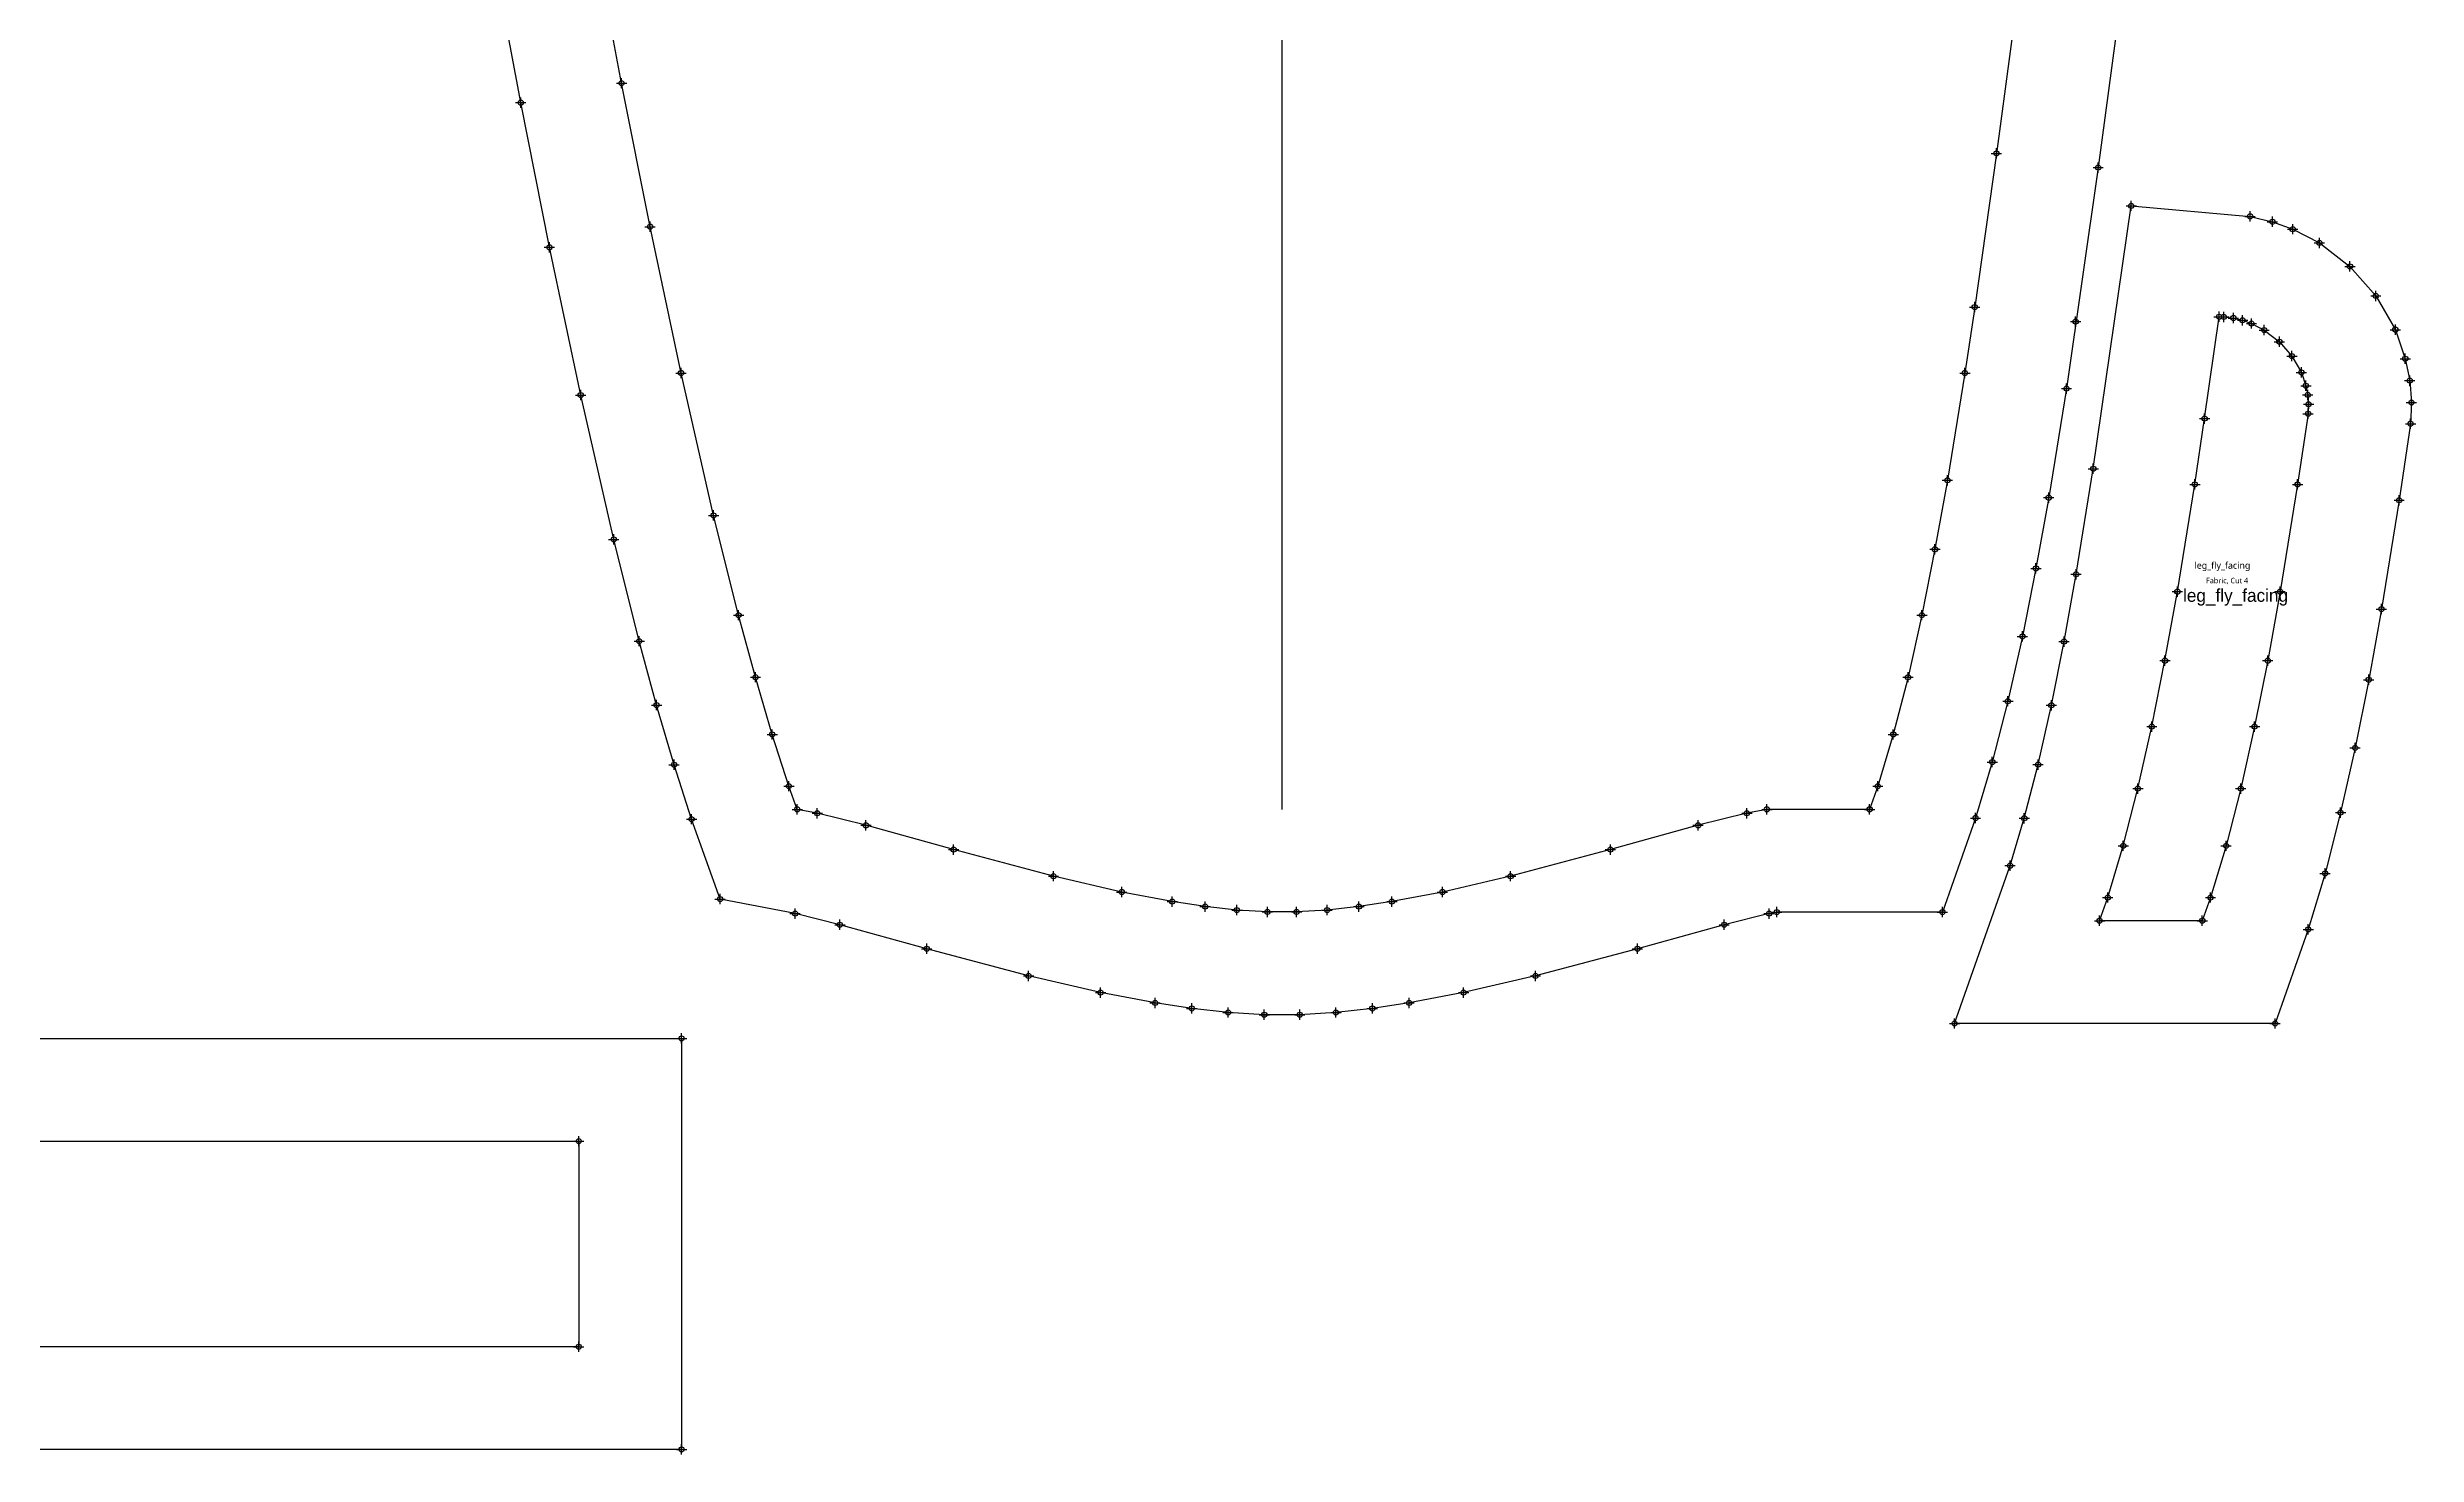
# Model space of a CAD drawing. Extents: x -1 to 1262, y -1 to 1096.
# Drawn here: x 570.7 to 1031.9, y -1 to 272.9 of the extents above; entities that cross this region are included whole.
import ezdxf

# ---------------------------------------------------------------- set-up
doc = ezdxf.new("R2010")
doc.units = 0
doc.header["$PDMODE"] = 34
for name, color, linetype in [('1', 250, 'CONTINUOUS'), ('14', 250, 'CONTINUOUS'), ('15', 250, 'CONTINUOUS'), ('2', 250, 'CONTINUOUS'), ('3', 250, 'CONTINUOUS'), ('7', 250, 'CONTINUOUS'), ('80', 250, 'CONTINUOUS'), ('84', 250, 'CONTINUOUS'), ('87', 250, 'CONTINUOUS')]:
    doc.layers.add(name, color=color, linetype=linetype)
doc.styles.add('YU GOTHIC UI', font='YU GOTHIC UI')
doc.styles.add('YU GOTHIC UI_BOLD', font='YU GOTHIC UI')

# ---------------------------------------------------------------- blocks, each defined once
blk = doc.blocks.new('LEG_FLY_FACING')
at = {"layer": '1'}
blk.add_lwpolyline([(976.37, 242.08), (999.5, 240.04), (1003.85, 238.98), (1007.79, 237.54), (1013, 234.87), (1018.94, 230.29), (1023.97, 224.56), (1027.77, 217.98), (1029.71, 212.32), (1030.57, 208.07), (1030.91, 203.81), (1030.73, 199.69), (1028.51, 184.79), (1025.06, 163.61), (1022.58, 149.85), (1019.94, 136.6), (1017.12, 124), (1014.09, 112.16), (1010.81, 101.27), (1004.37, 82.95), (941.97, 82.95), (952.77, 113.67), (955.55, 122.89), (958.22, 133.34), (960.81, 144.88), (963.28, 157.29), (965.63, 170.38), (968.98, 190.91), (976.37, 242.08)], close=True, dxfattribs=at)
at = {"layer": '14'}
blk.add_lwpolyline([(993.46, 220.49), (994.4, 220.47), (996.24, 220.25), (998.04, 219.81), (999.77, 219.18), (1002.24, 217.91), (1005.19, 215.64), (1007.64, 212.85), (1009.48, 209.66), (1010.37, 207.07), (1010.73, 205.28), (1010.88, 203.46), (1010.79, 201.62), (1008.75, 187.87), (1005.34, 167), (1002.93, 153.57), (1000.37, 140.74), (997.67, 128.67), (994.82, 117.53), (991.79, 107.47), (990.2, 102.95), (970.2, 102.95), (971.79, 107.47), (974.82, 117.53), (977.67, 128.67), (980.37, 140.74), (982.93, 153.57), (985.34, 167), (988.75, 187.87), (990.65, 200.69), (993.46, 220.49)], close=True, dxfattribs=at)
at = {"layer": '2'}
for p in [(976.37, 242.08), (976.37, 242.08), (993.46, 220.49), (993.46, 220.49), (990.65, 200.69), (1010.79, 201.62), (1030.73, 199.69), (968.98, 190.91), (970.2, 102.95), (990.2, 102.95), (941.97, 82.95), (1004.37, 82.95)]:
    blk.add_point(p, dxfattribs=at)
at = {"layer": '3'}
for p in [(999.5, 240.04), (1003.85, 238.98), (1007.79, 237.54), (1013, 234.87), (1018.94, 230.29), (1023.97, 224.56), (994.4, 220.47), (996.24, 220.25), (998.04, 219.81), (999.77, 219.18), (1002.24, 217.91), (1027.77, 217.98), (1005.19, 215.64), (1007.64, 212.85), (1029.71, 212.32), (1009.48, 209.66), (1030.57, 208.07), (1010.37, 207.07), (1010.73, 205.28), (1010.88, 203.46), (1030.91, 203.81), (988.75, 187.87), (1008.75, 187.87), (1028.51, 184.79), (965.63, 170.38), (985.34, 167), (1005.34, 167), (1025.06, 163.61), (963.28, 157.29), (982.93, 153.57), (1002.93, 153.57), (1022.58, 149.85), (960.81, 144.88), (980.37, 140.74), (1000.37, 140.74), (1019.94, 136.6), (958.22, 133.34), (977.67, 128.67), (997.67, 128.67), (955.55, 122.89), (1017.12, 124), (974.82, 117.53), (994.82, 117.53), (952.77, 113.67), (1014.09, 112.16), (971.79, 107.47), (991.79, 107.47), (1010.81, 101.27)]:
    blk.add_point(p, dxfattribs=at)
at = {"layer": '84'}
blk.add_lwpolyline([(976.37, 242.08), (999.5, 240.04), (1003.85, 238.98), (1007.79, 237.54), (1013, 234.87), (1018.94, 230.29), (1023.97, 224.56), (1027.77, 217.98), (1029.71, 212.32), (1030.57, 208.07), (1030.91, 203.81), (1030.73, 199.69), (1028.51, 184.79), (1025.06, 163.61), (1022.58, 149.85), (1019.94, 136.6), (1017.12, 124), (1014.09, 112.16), (1010.81, 101.27), (1004.37, 82.95), (941.97, 82.95), (952.77, 113.67), (955.55, 122.89), (958.22, 133.34), (960.81, 144.88), (963.28, 157.29), (965.63, 170.38), (968.98, 190.91), (976.37, 242.08)], close=True, dxfattribs=at)
at = {"layer": '87'}
blk.add_lwpolyline([(993.46, 220.49), (994.4, 220.47), (996.24, 220.25), (998.04, 219.81), (999.77, 219.18), (1002.24, 217.91), (1005.19, 215.64), (1007.64, 212.85), (1009.48, 209.66), (1010.37, 207.07), (1010.73, 205.28), (1010.88, 203.46), (1010.79, 201.62), (1008.75, 187.87), (1005.34, 167), (1002.93, 153.57), (1000.37, 140.74), (997.67, 128.67), (994.82, 117.53), (991.79, 107.47), (990.2, 102.95), (970.2, 102.95), (971.79, 107.47), (974.82, 117.53), (977.67, 128.67), (980.37, 140.74), (982.93, 153.57), (985.34, 167), (988.75, 187.87), (990.65, 200.69), (993.46, 220.49)], close=True, dxfattribs=at)
at = {"layer": '1'}
for s, height, style, p in [('leg_fly_facing', 1.3229, 'YU GOTHIC UI_BOLD', (988.67, 171.45)), ('Fabric, Cut 4', 1.0583, 'YU GOTHIC UI', (990.92, 168.63))]:
    blk.add_text(s, height=height, dxfattribs=dict(at, style=style)).set_placement(p)
at = {"layer": '15'}
blk.add_text('leg_fly_facing', height=2.5, dxfattribs=at).set_placement((986.44, 165.02))
blk = doc.blocks.new('BACK')
at = {"layer": '1'}
blk.add_lwpolyline([(975.26, 289.26), (969.92, 249.54), (963.76, 206.52), (960.29, 185.29), (957.82, 171.52), (955.18, 158.28), (952.36, 145.68), (949.32, 133.83), (946.05, 122.94), (939.61, 104.63), (907.36, 104.63), (905.86, 104.34), (897.12, 102.17), (880.23, 97.5), (860.4, 92.22), (846.39, 88.96), (835.79, 86.96), (828.64, 85.88), (821.56, 85.09), (814.52, 84.66), (807.61, 84.66), (800.56, 85.09), (793.49, 85.88), (786.34, 86.96), (775.73, 88.96), (761.73, 92.22), (741.9, 97.5), (725, 102.17), (716.27, 104.34), (701.67, 107.16), (696.14, 122.72), (692.72, 133.31), (689.32, 144.92), (685.94, 157.36), (680.97, 177.16), (674.54, 205.25), (668.46, 234.01), (662.87, 262.17), (655.59, 300.88)], dxfattribs=at)
at = {"layer": '14'}
blk.add_lwpolyline([(955.46, 292.04), (950.11, 252.29), (945.89, 222.37), (943.99, 209.55), (940.58, 188.67), (938.16, 175.24), (935.61, 162.42), (932.91, 150.35), (930.05, 139.2), (927.03, 129.14), (925.44, 124.63), (905.44, 124.63), (901.55, 123.87), (892.05, 121.52), (874.99, 116.8), (855.56, 111.62), (842.27, 108.54), (832.44, 106.68), (826.04, 105.71), (819.84, 105.02), (813.9, 104.66), (808.22, 104.66), (802.28, 105.02), (796.08, 105.71), (789.69, 106.68), (779.86, 108.54), (766.57, 111.62), (747.14, 116.8), (730.07, 121.52), (720.58, 123.87), (716.69, 124.63), (715.08, 129.14), (711.83, 139.2), (708.57, 150.35), (705.29, 162.42), (700.41, 181.83), (694.07, 209.55), (688.05, 238.03), (682.5, 265.96), (675.27, 304.46)], dxfattribs=at)
at = {"layer": '2'}
for p in [(969.92, 249.54), (945.89, 222.37), (716.69, 124.63), (905.44, 124.63), (925.44, 124.63), (701.67, 107.16), (813.9, 104.66), (907.36, 104.63), (939.61, 104.63), (814.52, 84.66)]:
    blk.add_point(p, dxfattribs=at)
at = {"layer": '3'}
for p in [(682.5, 265.96), (662.87, 262.17), (950.11, 252.29), (688.05, 238.03), (668.46, 234.01), (694.07, 209.55), (943.99, 209.55), (674.54, 205.25), (963.76, 206.52), (940.58, 188.67), (960.29, 185.29), (700.41, 181.83), (680.97, 177.16), (938.16, 175.24), (957.82, 171.52), (705.29, 162.42), (935.61, 162.42), (685.94, 157.36), (955.18, 158.28), (708.57, 150.35), (932.91, 150.35), (689.32, 144.92), (952.36, 145.68), (711.83, 139.2), (930.05, 139.2), (949.32, 133.83), (692.72, 133.31), (715.08, 129.14), (927.03, 129.14), (696.14, 122.72), (720.58, 123.87), (730.07, 121.52), (892.05, 121.52), (901.55, 123.87), (946.05, 122.94), (747.14, 116.8), (874.99, 116.8), (766.57, 111.62), (855.56, 111.62), (779.86, 108.54), (789.69, 106.68), (832.44, 106.68), (842.27, 108.54), (716.27, 104.34), (725, 102.17), (796.08, 105.71), (802.28, 105.02), (808.22, 104.66), (819.84, 105.02), (826.04, 105.71), (897.12, 102.17), (905.86, 104.34), (741.9, 97.5), (880.23, 97.5), (761.73, 92.22), (775.73, 88.96), (846.39, 88.96), (860.4, 92.22), (786.34, 86.96), (793.49, 85.88), (800.56, 85.09), (807.61, 84.66), (821.56, 85.09), (828.64, 85.88), (835.79, 86.96)]:
    blk.add_point(p, dxfattribs=at)
at = {"layer": '7'}
blk.add_line((811.06, 124.63), (811.06, 1009.63), dxfattribs=at)
at = {"layer": '80'}
blk.add_point((965.54, 219.55, 10), dxfattribs=at)
at = {"layer": '84'}
blk.add_lwpolyline([(975.26, 289.26), (969.92, 249.54), (963.76, 206.52), (960.29, 185.29), (957.82, 171.52), (955.18, 158.28), (952.36, 145.68), (949.32, 133.83), (946.05, 122.94), (939.61, 104.63), (907.36, 104.63), (905.86, 104.34), (897.12, 102.17), (880.23, 97.5), (860.4, 92.22), (846.39, 88.96), (835.79, 86.96), (828.64, 85.88), (821.56, 85.09), (814.52, 84.66), (807.61, 84.66), (800.56, 85.09), (793.49, 85.88), (786.34, 86.96), (775.73, 88.96), (761.73, 92.22), (741.9, 97.5), (725, 102.17), (716.27, 104.34), (701.67, 107.16), (696.14, 122.72), (692.72, 133.31), (689.32, 144.92), (685.94, 157.36), (680.97, 177.16), (674.54, 205.25), (668.46, 234.01), (662.87, 262.17), (655.59, 300.88)], dxfattribs=at)
at = {"layer": '87'}
blk.add_lwpolyline([(955.46, 292.04), (950.11, 252.29), (945.89, 222.37), (943.99, 209.55), (940.58, 188.67), (938.16, 175.24), (935.61, 162.42), (932.91, 150.35), (930.05, 139.2), (927.03, 129.14), (925.44, 124.63), (905.44, 124.63), (901.55, 123.87), (892.05, 121.52), (874.99, 116.8), (855.56, 111.62), (842.27, 108.54), (832.44, 106.68), (826.04, 105.71), (819.84, 105.02), (813.9, 104.66), (808.22, 104.66), (802.28, 105.02), (796.08, 105.71), (789.69, 106.68), (779.86, 108.54), (766.57, 111.62), (747.14, 116.8), (730.07, 121.52), (720.58, 123.87), (716.69, 124.63), (715.08, 129.14), (711.83, 139.2), (708.57, 150.35), (705.29, 162.42), (700.41, 181.83), (694.07, 209.55), (688.05, 238.03), (682.5, 265.96), (675.27, 304.46)], dxfattribs=at)
at = {"layer": '1', "flags": 2}
for p in [(1057.36, 874.09), (1049.69, 804.69), (1045.04, 739.83), (969.92, 249.54)]:
    blk.add_attdef('Dependency', p, '', height=3, dxfattribs=at)
blk = doc.blocks.new('KNEE_BAND')
at = {"layer": '1'}
blk.add_lwpolyline([(259.17, 80.05), (694.17, 80.05), (694.17, 0.05), (259.17, 0.05), (259.17, 80.05)], close=True, dxfattribs=at)
at = {"layer": '14'}
blk.add_lwpolyline([(279.17, 60.05), (674.17, 60.05), (674.17, 20.05), (279.17, 20.05), (279.17, 60.05)], close=True, dxfattribs=at)
at = {"layer": '2'}
for p in [(259.17, 80.05), (259.17, 80.05), (694.17, 80.05), (279.17, 60.05), (279.17, 60.05), (674.17, 60.05), (279.17, 20.05), (674.17, 20.05), (259.17, 0.05), (694.17, 0.05)]:
    blk.add_point(p, dxfattribs=at)
at = {"layer": '84'}
blk.add_lwpolyline([(259.17, 80.05), (694.17, 80.05), (694.17, 0.05), (259.17, 0.05), (259.17, 80.05)], close=True, dxfattribs=at)
at = {"layer": '87'}
blk.add_lwpolyline([(279.17, 60.05), (674.17, 60.05), (674.17, 20.05), (279.17, 20.05), (279.17, 60.05)], close=True, dxfattribs=at)
at = {"layer": '1'}
for s, height, style, p in [('D', 2.12, 'YU GOTHIC UI_BOLD', (367.65, 51.88)), ('knee_band', 1.323, 'YU GOTHIC UI_BOLD', (363.28, 48.79)), ('Fabric, Cut 2', 1.0583, 'YU GOTHIC UI', (364.08, 45.97))]:
    blk.add_text(s, height=height, dxfattribs=dict(at, style=style)).set_placement(p)
at = {"layer": '15'}
blk.add_text('knee_band', height=2.5, dxfattribs=at).set_placement((476.67, 42.55))

msp = doc.modelspace()

# ---------------------------------------------------------------- block references
at = {"layer": '1'}
for name in ['BACK', 'LEG_FLY_FACING', 'KNEE_BAND']:
    msp.add_blockref(name, (0, 0), dxfattribs=at)

doc.saveas('drawing.dxf')
